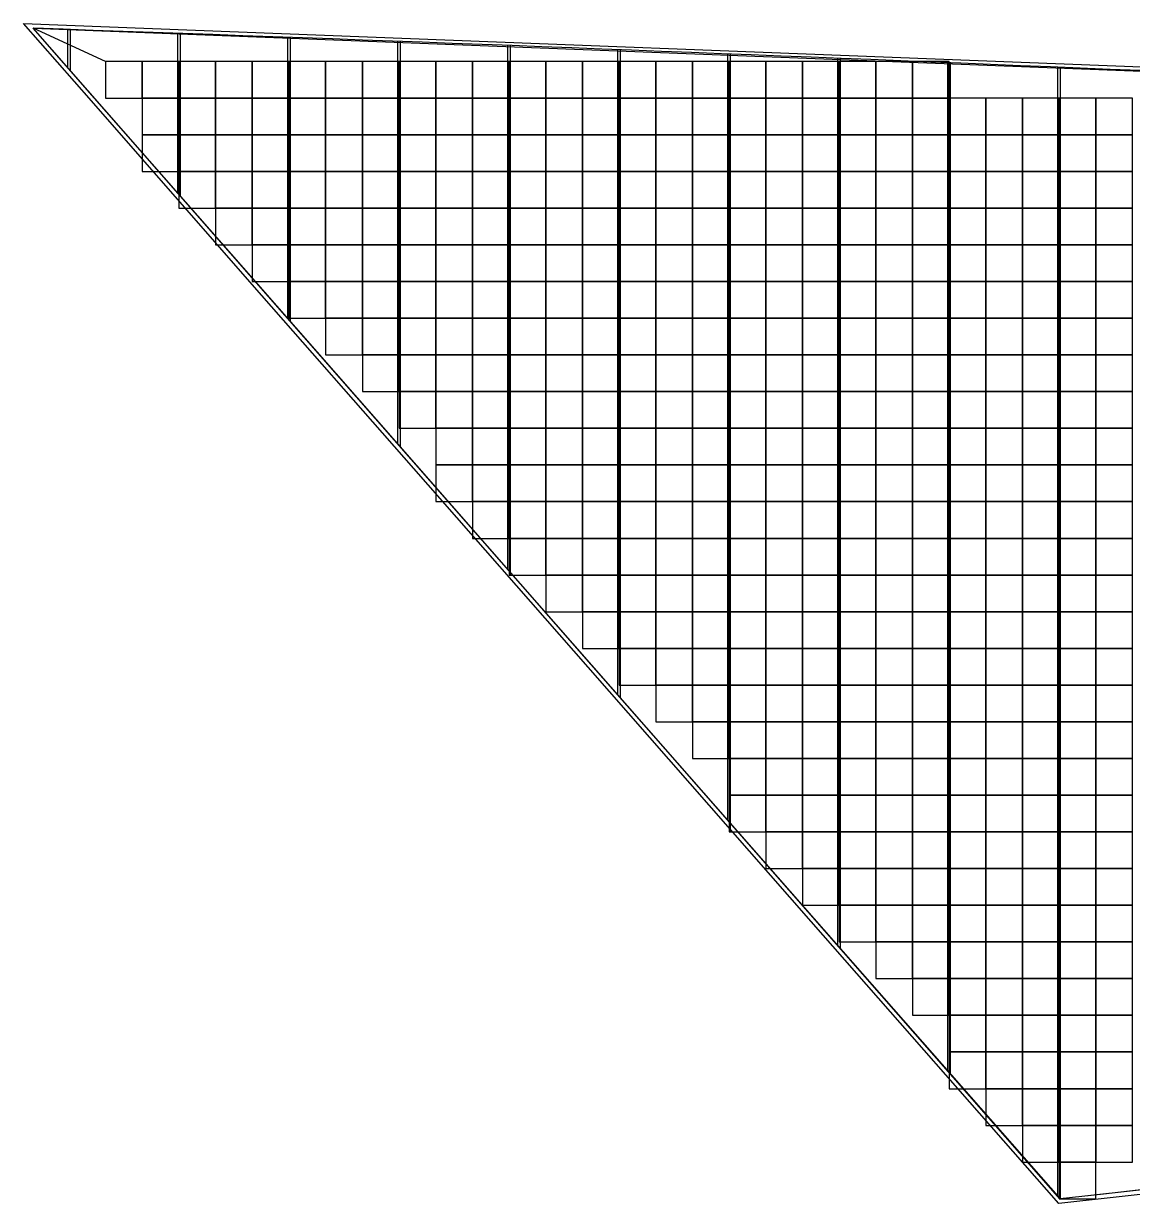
# Model space of a CAD drawing. Extents: x -31693 to 132909863, y -42052423 to 151957.
# Drawn here: x 10926 to 26045, y 106153 to 122231 of the extents above; entities that cross this region are included whole.
import ezdxf

# ---------------------------------------------------------------- set-up
doc = ezdxf.new("R2010")
doc.units = 0
doc.header["$LTSCALE"] = 1000
doc.header["$MEASUREMENT"] = 0
for name, color, linetype in [('500浮箱', 162, 'Continuous'), ('A-G-VISIBLE', 9, 'Continuous'), ('主龙骨', 4, 'Continuous'), ('边梁（14a槽钢', 3, 'Continuous')]:
    doc.layers.add(name, color=color, linetype=linetype)

# ---------------------------------------------------------------- blocks, each defined once
blk = doc.blocks.new('dasd')
at = {"layer": 'A-G-VISIBLE', "linetype": 'Continuous', "flags": 128}
blk.add_lwpolyline([(-132868.85, 42158.249), (-132882.852, 42174.205)], dxfattribs=at)
at = {"layer": 'A-G-VISIBLE', "linetype": 'Continuous'}
for centre, radius, start, end in [((-132956.57, 40049.815), 2125.668, 86.604438, 88.01257), ((-132810.855, 41649.249), 512.294, 92.25539, 96.50024)]:
    blk.add_arc(centre, radius, start, end, dxfattribs=at)

msp = doc.modelspace()

# ---------------------------------------------------------------- linework, layer by layer
at = {"layer": '500浮箱', "elevation": 2850}
msp.add_lwpolyline([(12045, 121716), (11059, 122168)], dxfattribs=at)
for points in [[(12045, 121216), (12545, 121216), (12545, 121716), (12045, 121716)], [(12545, 121216), (13045, 121216), (13045, 121716), (12545, 121716)], [(13045, 121216), (13545, 121216), (13545, 121716), (13045, 121716)], [(13545, 121216), (14045, 121216), (14045, 121716), (13545, 121716)], [(14045, 121216), (14545, 121216), (14545, 121716), (14045, 121716)], [(14545, 121216), (15045, 121216), (15045, 121716), (14545, 121716)], [(15045, 121216), (15545, 121216), (15545, 121716), (15045, 121716)], [(15545, 121216), (16045, 121216), (16045, 121716), (15545, 121716)], [(16045, 121216), (16545, 121216), (16545, 121716), (16045, 121716)], [(16545, 121216), (17045, 121216), (17045, 121716), (16545, 121716)], [(17045, 121216), (17545, 121216), (17545, 121716), (17045, 121716)], [(17545, 121216), (18045, 121216), (18045, 121716), (17545, 121716)], [(18045, 121216), (18545, 121216), (18545, 121716), (18045, 121716)], [(18545, 121216), (19045, 121216), (19045, 121716), (18545, 121716)], [(19045, 121216), (19545, 121216), (19545, 121716), (19045, 121716)], [(19545, 121216), (20045, 121216), (20045, 121716), (19545, 121716)], [(20045, 121216), (20545, 121216), (20545, 121716), (20045, 121716)], [(20545, 121216), (21045, 121216), (21045, 121716), (20545, 121716)], [(21045, 121216), (21545, 121216), (21545, 121716), (21045, 121716)], [(21545, 121216), (22045, 121216), (22045, 121716), (21545, 121716)], [(22045, 121216), (22545, 121216), (22545, 121716), (22045, 121716)], [(22545, 121216), (23045, 121216), (23045, 121716), (22545, 121716)], [(23045, 121216), (23545, 121216), (23545, 121716), (23045, 121716)], [(12545, 120716), (13045, 120716), (13045, 121216), (12545, 121216)], [(13045, 120716), (13545, 120716), (13545, 121216), (13045, 121216)], [(13545, 120716), (14045, 120716), (14045, 121216), (13545, 121216)], [(14045, 120716), (14545, 120716), (14545, 121216), (14045, 121216)], [(14545, 120716), (15045, 120716), (15045, 121216), (14545, 121216)], [(15045, 120716), (15545, 120716), (15545, 121216), (15045, 121216)], [(15545, 120716), (16045, 120716), (16045, 121216), (15545, 121216)], [(16045, 120716), (16545, 120716), (16545, 121216), (16045, 121216)], [(16545, 120716), (17045, 120716), (17045, 121216), (16545, 121216)], [(17045, 120716), (17545, 120716), (17545, 121216), (17045, 121216)], [(17545, 120716), (18045, 120716), (18045, 121216), (17545, 121216)], [(18045, 120716), (18545, 120716), (18545, 121216), (18045, 121216)], [(18545, 120716), (19045, 120716), (19045, 121216), (18545, 121216)], [(19045, 120716), (19545, 120716), (19545, 121216), (19045, 121216)], [(19545, 120716), (20045, 120716), (20045, 121216), (19545, 121216)], [(20045, 120716), (20545, 120716), (20545, 121216), (20045, 121216)], [(20545, 120716), (21045, 120716), (21045, 121216), (20545, 121216)], [(21045, 120716), (21545, 120716), (21545, 121216), (21045, 121216)], [(21545, 120716), (22045, 120716), (22045, 121216), (21545, 121216)], [(22045, 120716), (22545, 120716), (22545, 121216), (22045, 121216)], [(22545, 120716), (23045, 120716), (23045, 121216), (22545, 121216)], [(23045, 120716), (23545, 120716), (23545, 121216), (23045, 121216)], [(23545, 120716), (24045, 120716), (24045, 121216), (23545, 121216)], [(24045, 120716), (24545, 120716), (24545, 121216), (24045, 121216)], [(24545, 120716), (25045, 120716), (25045, 121216), (24545, 121216)], [(25045, 120716), (25545, 120716), (25545, 121216), (25045, 121216)], [(25545, 120716), (26045, 120716), (26045, 121216), (25545, 121216)], [(12545, 120216), (13045, 120216), (13045, 120716), (12545, 120716)], [(13045, 120216), (13545, 120216), (13545, 120716), (13045, 120716)], [(13545, 120216), (14045, 120216), (14045, 120716), (13545, 120716)], [(14045, 120216), (14545, 120216), (14545, 120716), (14045, 120716)], [(14545, 120216), (15045, 120216), (15045, 120716), (14545, 120716)], [(15045, 120216), (15545, 120216), (15545, 120716), (15045, 120716)], [(15545, 120216), (16045, 120216), (16045, 120716), (15545, 120716)], [(16045, 120216), (16545, 120216), (16545, 120716), (16045, 120716)], [(16545, 120216), (17045, 120216), (17045, 120716), (16545, 120716)], [(17045, 120216), (17545, 120216), (17545, 120716), (17045, 120716)], [(17545, 120216), (18045, 120216), (18045, 120716), (17545, 120716)], [(18045, 120216), (18545, 120216), (18545, 120716), (18045, 120716)], [(18545, 120216), (19045, 120216), (19045, 120716), (18545, 120716)], [(19045, 120216), (19545, 120216), (19545, 120716), (19045, 120716)], [(19545, 120216), (20045, 120216), (20045, 120716), (19545, 120716)], [(20045, 120216), (20545, 120216), (20545, 120716), (20045, 120716)], [(20545, 120216), (21045, 120216), (21045, 120716), (20545, 120716)], [(21045, 120216), (21545, 120216), (21545, 120716), (21045, 120716)], [(21545, 120216), (22045, 120216), (22045, 120716), (21545, 120716)], [(22045, 120216), (22545, 120216), (22545, 120716), (22045, 120716)], [(22545, 120216), (23045, 120216), (23045, 120716), (22545, 120716)], [(23045, 120216), (23545, 120216), (23545, 120716), (23045, 120716)], [(23545, 120216), (24045, 120216), (24045, 120716), (23545, 120716)], [(24045, 120216), (24545, 120216), (24545, 120716), (24045, 120716)], [(24545, 120216), (25045, 120216), (25045, 120716), (24545, 120716)], [(25045, 120216), (25545, 120216), (25545, 120716), (25045, 120716)], [(25545, 120216), (26045, 120216), (26045, 120716), (25545, 120716)], [(13045, 119716), (13545, 119716), (13545, 120216), (13045, 120216)], [(13545, 119716), (14045, 119716), (14045, 120216), (13545, 120216)], [(14045, 119716), (14545, 119716), (14545, 120216), (14045, 120216)], [(14545, 119716), (15045, 119716), (15045, 120216), (14545, 120216)], [(15045, 119716), (15545, 119716), (15545, 120216), (15045, 120216)], [(15545, 119716), (16045, 119716), (16045, 120216), (15545, 120216)], [(16045, 119716), (16545, 119716), (16545, 120216), (16045, 120216)], [(16545, 119716), (17045, 119716), (17045, 120216), (16545, 120216)], [(17045, 119716), (17545, 119716), (17545, 120216), (17045, 120216)], [(17545, 119716), (18045, 119716), (18045, 120216), (17545, 120216)], [(18045, 119716), (18545, 119716), (18545, 120216), (18045, 120216)], [(18545, 119716), (19045, 119716), (19045, 120216), (18545, 120216)], [(19045, 119716), (19545, 119716), (19545, 120216), (19045, 120216)], [(19545, 119716), (20045, 119716), (20045, 120216), (19545, 120216)], [(20045, 119716), (20545, 119716), (20545, 120216), (20045, 120216)], [(20545, 119716), (21045, 119716), (21045, 120216), (20545, 120216)], [(21045, 119716), (21545, 119716), (21545, 120216), (21045, 120216)], [(21545, 119716), (22045, 119716), (22045, 120216), (21545, 120216)], [(22045, 119716), (22545, 119716), (22545, 120216), (22045, 120216)], [(22545, 119716), (23045, 119716), (23045, 120216), (22545, 120216)], [(23045, 119716), (23545, 119716), (23545, 120216), (23045, 120216)], [(23545, 119716), (24045, 119716), (24045, 120216), (23545, 120216)], [(24045, 119716), (24545, 119716), (24545, 120216), (24045, 120216)], [(24545, 119716), (25045, 119716), (25045, 120216), (24545, 120216)], [(25045, 119716), (25545, 119716), (25545, 120216), (25045, 120216)], [(25545, 119716), (26045, 119716), (26045, 120216), (25545, 120216)], [(13545, 119216), (14045, 119216), (14045, 119716), (13545, 119716)], [(14045, 119216), (14545, 119216), (14545, 119716), (14045, 119716)], [(14545, 119216), (15045, 119216), (15045, 119716), (14545, 119716)], [(15045, 119216), (15545, 119216), (15545, 119716), (15045, 119716)], [(15545, 119216), (16045, 119216), (16045, 119716), (15545, 119716)], [(16045, 119216), (16545, 119216), (16545, 119716), (16045, 119716)], [(16545, 119216), (17045, 119216), (17045, 119716), (16545, 119716)], [(17045, 119216), (17545, 119216), (17545, 119716), (17045, 119716)], [(17545, 119216), (18045, 119216), (18045, 119716), (17545, 119716)], [(18045, 119216), (18545, 119216), (18545, 119716), (18045, 119716)], [(18545, 119216), (19045, 119216), (19045, 119716), (18545, 119716)], [(19045, 119216), (19545, 119216), (19545, 119716), (19045, 119716)], [(19545, 119216), (20045, 119216), (20045, 119716), (19545, 119716)], [(20045, 119216), (20545, 119216), (20545, 119716), (20045, 119716)], [(20545, 119216), (21045, 119216), (21045, 119716), (20545, 119716)], [(21045, 119216), (21545, 119216), (21545, 119716), (21045, 119716)], [(21545, 119216), (22045, 119216), (22045, 119716), (21545, 119716)], [(22045, 119216), (22545, 119216), (22545, 119716), (22045, 119716)], [(22545, 119216), (23045, 119216), (23045, 119716), (22545, 119716)], [(23045, 119216), (23545, 119216), (23545, 119716), (23045, 119716)], [(23545, 119216), (24045, 119216), (24045, 119716), (23545, 119716)], [(24045, 119216), (24545, 119216), (24545, 119716), (24045, 119716)], [(24545, 119216), (25045, 119216), (25045, 119716), (24545, 119716)], [(25045, 119216), (25545, 119216), (25545, 119716), (25045, 119716)], [(25545, 119216), (26045, 119216), (26045, 119716), (25545, 119716)], [(14045, 118716), (14545, 118716), (14545, 119216), (14045, 119216)], [(14545, 118716), (15045, 118716), (15045, 119216), (14545, 119216)], [(15045, 118716), (15545, 118716), (15545, 119216), (15045, 119216)], [(15545, 118716), (16045, 118716), (16045, 119216), (15545, 119216)], [(16045, 118716), (16545, 118716), (16545, 119216), (16045, 119216)], [(16545, 118716), (17045, 118716), (17045, 119216), (16545, 119216)], [(17045, 118716), (17545, 118716), (17545, 119216), (17045, 119216)], [(17545, 118716), (18045, 118716), (18045, 119216), (17545, 119216)], [(18045, 118716), (18545, 118716), (18545, 119216), (18045, 119216)], [(18545, 118716), (19045, 118716), (19045, 119216), (18545, 119216)], [(19045, 118716), (19545, 118716), (19545, 119216), (19045, 119216)], [(19545, 118716), (20045, 118716), (20045, 119216), (19545, 119216)], [(20045, 118716), (20545, 118716), (20545, 119216), (20045, 119216)], [(20545, 118716), (21045, 118716), (21045, 119216), (20545, 119216)], [(21045, 118716), (21545, 118716), (21545, 119216), (21045, 119216)], [(21545, 118716), (22045, 118716), (22045, 119216), (21545, 119216)], [(22045, 118716), (22545, 118716), (22545, 119216), (22045, 119216)], [(22545, 118716), (23045, 118716), (23045, 119216), (22545, 119216)], [(23045, 118716), (23545, 118716), (23545, 119216), (23045, 119216)], [(23545, 118716), (24045, 118716), (24045, 119216), (23545, 119216)], [(24045, 118716), (24545, 118716), (24545, 119216), (24045, 119216)], [(24545, 118716), (25045, 118716), (25045, 119216), (24545, 119216)], [(25045, 118716), (25545, 118716), (25545, 119216), (25045, 119216)], [(25545, 118716), (26045, 118716), (26045, 119216), (25545, 119216)], [(14545, 118216), (15045, 118216), (15045, 118716), (14545, 118716)], [(15045, 118216), (15545, 118216), (15545, 118716), (15045, 118716)], [(15545, 118216), (16045, 118216), (16045, 118716), (15545, 118716)], [(16045, 118216), (16545, 118216), (16545, 118716), (16045, 118716)], [(16545, 118216), (17045, 118216), (17045, 118716), (16545, 118716)], [(17045, 118216), (17545, 118216), (17545, 118716), (17045, 118716)], [(17545, 118216), (18045, 118216), (18045, 118716), (17545, 118716)], [(18045, 118216), (18545, 118216), (18545, 118716), (18045, 118716)], [(18545, 118216), (19045, 118216), (19045, 118716), (18545, 118716)], [(19045, 118216), (19545, 118216), (19545, 118716), (19045, 118716)], [(19545, 118216), (20045, 118216), (20045, 118716), (19545, 118716)], [(20045, 118216), (20545, 118216), (20545, 118716), (20045, 118716)], [(20545, 118216), (21045, 118216), (21045, 118716), (20545, 118716)], [(21045, 118216), (21545, 118216), (21545, 118716), (21045, 118716)], [(21545, 118216), (22045, 118216), (22045, 118716), (21545, 118716)], [(22045, 118216), (22545, 118216), (22545, 118716), (22045, 118716)], [(22545, 118216), (23045, 118216), (23045, 118716), (22545, 118716)], [(23045, 118216), (23545, 118216), (23545, 118716), (23045, 118716)], [(23545, 118216), (24045, 118216), (24045, 118716), (23545, 118716)], [(24045, 118216), (24545, 118216), (24545, 118716), (24045, 118716)], [(24545, 118216), (25045, 118216), (25045, 118716), (24545, 118716)], [(25045, 118216), (25545, 118216), (25545, 118716), (25045, 118716)], [(25545, 118216), (26045, 118216), (26045, 118716), (25545, 118716)], [(15045, 117716), (15545, 117716), (15545, 118216), (15045, 118216)], [(15545, 117716), (16045, 117716), (16045, 118216), (15545, 118216)], [(16045, 117716), (16545, 117716), (16545, 118216), (16045, 118216)], [(16545, 117716), (17045, 117716), (17045, 118216), (16545, 118216)], [(17045, 117716), (17545, 117716), (17545, 118216), (17045, 118216)], [(17545, 117716), (18045, 117716), (18045, 118216), (17545, 118216)], [(18045, 117716), (18545, 117716), (18545, 118216), (18045, 118216)], [(18545, 117716), (19045, 117716), (19045, 118216), (18545, 118216)], [(19045, 117716), (19545, 117716), (19545, 118216), (19045, 118216)], [(19545, 117716), (20045, 117716), (20045, 118216), (19545, 118216)], [(20045, 117716), (20545, 117716), (20545, 118216), (20045, 118216)], [(20545, 117716), (21045, 117716), (21045, 118216), (20545, 118216)], [(21045, 117716), (21545, 117716), (21545, 118216), (21045, 118216)], [(21545, 117716), (22045, 117716), (22045, 118216), (21545, 118216)], [(22045, 117716), (22545, 117716), (22545, 118216), (22045, 118216)], [(22545, 117716), (23045, 117716), (23045, 118216), (22545, 118216)], [(23045, 117716), (23545, 117716), (23545, 118216), (23045, 118216)], [(23545, 117716), (24045, 117716), (24045, 118216), (23545, 118216)], [(24045, 117716), (24545, 117716), (24545, 118216), (24045, 118216)], [(24545, 117716), (25045, 117716), (25045, 118216), (24545, 118216)], [(25045, 117716), (25545, 117716), (25545, 118216), (25045, 118216)], [(25545, 117716), (26045, 117716), (26045, 118216), (25545, 118216)], [(15545, 117216), (16045, 117216), (16045, 117716), (15545, 117716)], [(16045, 117216), (16545, 117216), (16545, 117716), (16045, 117716)], [(16545, 117216), (17045, 117216), (17045, 117716), (16545, 117716)], [(17045, 117216), (17545, 117216), (17545, 117716), (17045, 117716)], [(17545, 117216), (18045, 117216), (18045, 117716), (17545, 117716)], [(18045, 117216), (18545, 117216), (18545, 117716), (18045, 117716)], [(18545, 117216), (19045, 117216), (19045, 117716), (18545, 117716)], [(19045, 117216), (19545, 117216), (19545, 117716), (19045, 117716)], [(19545, 117216), (20045, 117216), (20045, 117716), (19545, 117716)], [(20045, 117216), (20545, 117216), (20545, 117716), (20045, 117716)], [(20545, 117216), (21045, 117216), (21045, 117716), (20545, 117716)], [(21045, 117216), (21545, 117216), (21545, 117716), (21045, 117716)], [(21545, 117216), (22045, 117216), (22045, 117716), (21545, 117716)], [(22045, 117216), (22545, 117216), (22545, 117716), (22045, 117716)], [(22545, 117216), (23045, 117216), (23045, 117716), (22545, 117716)], [(23045, 117216), (23545, 117216), (23545, 117716), (23045, 117716)], [(23545, 117216), (24045, 117216), (24045, 117716), (23545, 117716)], [(24045, 117216), (24545, 117216), (24545, 117716), (24045, 117716)], [(24545, 117216), (25045, 117216), (25045, 117716), (24545, 117716)], [(25045, 117216), (25545, 117216), (25545, 117716), (25045, 117716)], [(25545, 117216), (26045, 117216), (26045, 117716), (25545, 117716)], [(16045, 116716), (16545, 116716), (16545, 117216), (16045, 117216)], [(16545, 116716), (17045, 116716), (17045, 117216), (16545, 117216)], [(17045, 116716), (17545, 116716), (17545, 117216), (17045, 117216)], [(17545, 116716), (18045, 116716), (18045, 117216), (17545, 117216)], [(18045, 116716), (18545, 116716), (18545, 117216), (18045, 117216)], [(18545, 116716), (19045, 116716), (19045, 117216), (18545, 117216)], [(19045, 116716), (19545, 116716), (19545, 117216), (19045, 117216)], [(19545, 116716), (20045, 116716), (20045, 117216), (19545, 117216)], [(20045, 116716), (20545, 116716), (20545, 117216), (20045, 117216)], [(20545, 116716), (21045, 116716), (21045, 117216), (20545, 117216)], [(21045, 116716), (21545, 116716), (21545, 117216), (21045, 117216)], [(21545, 116716), (22045, 116716), (22045, 117216), (21545, 117216)], [(22045, 116716), (22545, 116716), (22545, 117216), (22045, 117216)], [(22545, 116716), (23045, 116716), (23045, 117216), (22545, 117216)], [(23045, 116716), (23545, 116716), (23545, 117216), (23045, 117216)], [(23545, 116716), (24045, 116716), (24045, 117216), (23545, 117216)], [(24045, 116716), (24545, 116716), (24545, 117216), (24045, 117216)], [(24545, 116716), (25045, 116716), (25045, 117216), (24545, 117216)], [(25045, 116716), (25545, 116716), (25545, 117216), (25045, 117216)], [(25545, 116716), (26045, 116716), (26045, 117216), (25545, 117216)], [(16545, 116216), (17045, 116216), (17045, 116716), (16545, 116716)], [(17045, 116216), (17545, 116216), (17545, 116716), (17045, 116716)], [(17545, 116216), (18045, 116216), (18045, 116716), (17545, 116716)], [(18045, 116216), (18545, 116216), (18545, 116716), (18045, 116716)], [(18545, 116216), (19045, 116216), (19045, 116716), (18545, 116716)], [(19045, 116216), (19545, 116216), (19545, 116716), (19045, 116716)], [(19545, 116216), (20045, 116216), (20045, 116716), (19545, 116716)], [(20045, 116216), (20545, 116216), (20545, 116716), (20045, 116716)], [(20545, 116216), (21045, 116216), (21045, 116716), (20545, 116716)], [(21045, 116216), (21545, 116216), (21545, 116716), (21045, 116716)], [(21545, 116216), (22045, 116216), (22045, 116716), (21545, 116716)], [(22045, 116216), (22545, 116216), (22545, 116716), (22045, 116716)], [(22545, 116216), (23045, 116216), (23045, 116716), (22545, 116716)], [(23045, 116216), (23545, 116216), (23545, 116716), (23045, 116716)], [(23545, 116216), (24045, 116216), (24045, 116716), (23545, 116716)], [(24045, 116216), (24545, 116216), (24545, 116716), (24045, 116716)], [(24545, 116216), (25045, 116216), (25045, 116716), (24545, 116716)], [(25045, 116216), (25545, 116216), (25545, 116716), (25045, 116716)], [(25545, 116216), (26045, 116216), (26045, 116716), (25545, 116716)], [(16545, 115716), (17045, 115716), (17045, 116216), (16545, 116216)], [(17045, 115716), (17545, 115716), (17545, 116216), (17045, 116216)], [(17545, 115716), (18045, 115716), (18045, 116216), (17545, 116216)], [(18045, 115716), (18545, 115716), (18545, 116216), (18045, 116216)], [(18545, 115716), (19045, 115716), (19045, 116216), (18545, 116216)], [(19045, 115716), (19545, 115716), (19545, 116216), (19045, 116216)], [(19545, 115716), (20045, 115716), (20045, 116216), (19545, 116216)], [(20045, 115716), (20545, 115716), (20545, 116216), (20045, 116216)], [(20545, 115716), (21045, 115716), (21045, 116216), (20545, 116216)], [(21045, 115716), (21545, 115716), (21545, 116216), (21045, 116216)], [(21545, 115716), (22045, 115716), (22045, 116216), (21545, 116216)], [(22045, 115716), (22545, 115716), (22545, 116216), (22045, 116216)], [(22545, 115716), (23045, 115716), (23045, 116216), (22545, 116216)], [(23045, 115716), (23545, 115716), (23545, 116216), (23045, 116216)], [(23545, 115716), (24045, 115716), (24045, 116216), (23545, 116216)], [(24045, 115716), (24545, 115716), (24545, 116216), (24045, 116216)], [(24545, 115716), (25045, 115716), (25045, 116216), (24545, 116216)], [(25045, 115716), (25545, 115716), (25545, 116216), (25045, 116216)], [(25545, 115716), (26045, 115716), (26045, 116216), (25545, 116216)], [(17045, 115216), (17545, 115216), (17545, 115716), (17045, 115716)], [(17545, 115216), (18045, 115216), (18045, 115716), (17545, 115716)], [(18045, 115216), (18545, 115216), (18545, 115716), (18045, 115716)], [(18545, 115216), (19045, 115216), (19045, 115716), (18545, 115716)], [(19045, 115216), (19545, 115216), (19545, 115716), (19045, 115716)], [(19545, 115216), (20045, 115216), (20045, 115716), (19545, 115716)], [(20045, 115216), (20545, 115216), (20545, 115716), (20045, 115716)], [(20545, 115216), (21045, 115216), (21045, 115716), (20545, 115716)], [(21045, 115216), (21545, 115216), (21545, 115716), (21045, 115716)], [(21545, 115216), (22045, 115216), (22045, 115716), (21545, 115716)], [(22045, 115216), (22545, 115216), (22545, 115716), (22045, 115716)], [(22545, 115216), (23045, 115216), (23045, 115716), (22545, 115716)], [(23045, 115216), (23545, 115216), (23545, 115716), (23045, 115716)], [(23545, 115216), (24045, 115216), (24045, 115716), (23545, 115716)], [(24045, 115216), (24545, 115216), (24545, 115716), (24045, 115716)], [(24545, 115216), (25045, 115216), (25045, 115716), (24545, 115716)], [(25045, 115216), (25545, 115216), (25545, 115716), (25045, 115716)], [(25545, 115216), (26045, 115216), (26045, 115716), (25545, 115716)], [(17545, 114716), (18045, 114716), (18045, 115216), (17545, 115216)], [(18045, 114716), (18545, 114716), (18545, 115216), (18045, 115216)], [(18545, 114716), (19045, 114716), (19045, 115216), (18545, 115216)], [(19045, 114716), (19545, 114716), (19545, 115216), (19045, 115216)], [(19545, 114716), (20045, 114716), (20045, 115216), (19545, 115216)], [(20045, 114716), (20545, 114716), (20545, 115216), (20045, 115216)], [(20545, 114716), (21045, 114716), (21045, 115216), (20545, 115216)], [(21045, 114716), (21545, 114716), (21545, 115216), (21045, 115216)], [(21545, 114716), (22045, 114716), (22045, 115216), (21545, 115216)], [(22045, 114716), (22545, 114716), (22545, 115216), (22045, 115216)], [(22545, 114716), (23045, 114716), (23045, 115216), (22545, 115216)], [(23045, 114716), (23545, 114716), (23545, 115216), (23045, 115216)], [(23545, 114716), (24045, 114716), (24045, 115216), (23545, 115216)], [(24045, 114716), (24545, 114716), (24545, 115216), (24045, 115216)], [(24545, 114716), (25045, 114716), (25045, 115216), (24545, 115216)], [(25045, 114716), (25545, 114716), (25545, 115216), (25045, 115216)], [(25545, 114716), (26045, 114716), (26045, 115216), (25545, 115216)], [(18045, 114216), (18545, 114216), (18545, 114716), (18045, 114716)], [(18545, 114216), (19045, 114216), (19045, 114716), (18545, 114716)], [(19045, 114216), (19545, 114216), (19545, 114716), (19045, 114716)], [(19545, 114216), (20045, 114216), (20045, 114716), (19545, 114716)], [(20045, 114216), (20545, 114216), (20545, 114716), (20045, 114716)], [(20545, 114216), (21045, 114216), (21045, 114716), (20545, 114716)], [(21045, 114216), (21545, 114216), (21545, 114716), (21045, 114716)], [(21545, 114216), (22045, 114216), (22045, 114716), (21545, 114716)], [(22045, 114216), (22545, 114216), (22545, 114716), (22045, 114716)], [(22545, 114216), (23045, 114216), (23045, 114716), (22545, 114716)], [(23045, 114216), (23545, 114216), (23545, 114716), (23045, 114716)], [(23545, 114216), (24045, 114216), (24045, 114716), (23545, 114716)], [(24045, 114216), (24545, 114216), (24545, 114716), (24045, 114716)], [(24545, 114216), (25045, 114216), (25045, 114716), (24545, 114716)], [(25045, 114216), (25545, 114216), (25545, 114716), (25045, 114716)], [(25545, 114216), (26045, 114216), (26045, 114716), (25545, 114716)], [(18545, 113716), (19045, 113716), (19045, 114216), (18545, 114216)], [(19045, 113716), (19545, 113716), (19545, 114216), (19045, 114216)], [(19545, 113716), (20045, 113716), (20045, 114216), (19545, 114216)], [(20045, 113716), (20545, 113716), (20545, 114216), (20045, 114216)], [(20545, 113716), (21045, 113716), (21045, 114216), (20545, 114216)], [(21045, 113716), (21545, 113716), (21545, 114216), (21045, 114216)], [(21545, 113716), (22045, 113716), (22045, 114216), (21545, 114216)], [(22045, 113716), (22545, 113716), (22545, 114216), (22045, 114216)], [(22545, 113716), (23045, 113716), (23045, 114216), (22545, 114216)], [(23045, 113716), (23545, 113716), (23545, 114216), (23045, 114216)], [(23545, 113716), (24045, 113716), (24045, 114216), (23545, 114216)], [(24045, 113716), (24545, 113716), (24545, 114216), (24045, 114216)], [(24545, 113716), (25045, 113716), (25045, 114216), (24545, 114216)], [(25045, 113716), (25545, 113716), (25545, 114216), (25045, 114216)], [(25545, 113716), (26045, 113716), (26045, 114216), (25545, 114216)], [(19045, 113216), (19545, 113216), (19545, 113716), (19045, 113716)], [(19545, 113216), (20045, 113216), (20045, 113716), (19545, 113716)], [(20045, 113216), (20545, 113216), (20545, 113716), (20045, 113716)], [(20545, 113216), (21045, 113216), (21045, 113716), (20545, 113716)], [(21045, 113216), (21545, 113216), (21545, 113716), (21045, 113716)], [(21545, 113216), (22045, 113216), (22045, 113716), (21545, 113716)], [(22045, 113216), (22545, 113216), (22545, 113716), (22045, 113716)], [(22545, 113216), (23045, 113216), (23045, 113716), (22545, 113716)], [(23045, 113216), (23545, 113216), (23545, 113716), (23045, 113716)], [(23545, 113216), (24045, 113216), (24045, 113716), (23545, 113716)], [(24045, 113216), (24545, 113216), (24545, 113716), (24045, 113716)], [(24545, 113216), (25045, 113216), (25045, 113716), (24545, 113716)], [(25045, 113216), (25545, 113216), (25545, 113716), (25045, 113716)], [(25545, 113216), (26045, 113216), (26045, 113716), (25545, 113716)], [(19545, 112716), (20045, 112716), (20045, 113216), (19545, 113216)], [(20045, 112716), (20545, 112716), (20545, 113216), (20045, 113216)], [(20545, 112716), (21045, 112716), (21045, 113216), (20545, 113216)], [(21045, 112716), (21545, 112716), (21545, 113216), (21045, 113216)], [(21545, 112716), (22045, 112716), (22045, 113216), (21545, 113216)], [(22045, 112716), (22545, 112716), (22545, 113216), (22045, 113216)], [(22545, 112716), (23045, 112716), (23045, 113216), (22545, 113216)], [(23045, 112716), (23545, 112716), (23545, 113216), (23045, 113216)], [(23545, 112716), (24045, 112716), (24045, 113216), (23545, 113216)], [(24045, 112716), (24545, 112716), (24545, 113216), (24045, 113216)], [(24545, 112716), (25045, 112716), (25045, 113216), (24545, 113216)], [(25045, 112716), (25545, 112716), (25545, 113216), (25045, 113216)], [(25545, 112716), (26045, 112716), (26045, 113216), (25545, 113216)], [(20045, 112216), (20545, 112216), (20545, 112716), (20045, 112716)], [(20545, 112216), (21045, 112216), (21045, 112716), (20545, 112716)], [(21045, 112216), (21545, 112216), (21545, 112716), (21045, 112716)], [(21545, 112216), (22045, 112216), (22045, 112716), (21545, 112716)], [(22045, 112216), (22545, 112216), (22545, 112716), (22045, 112716)], [(22545, 112216), (23045, 112216), (23045, 112716), (22545, 112716)], [(23045, 112216), (23545, 112216), (23545, 112716), (23045, 112716)], [(23545, 112216), (24045, 112216), (24045, 112716), (23545, 112716)], [(24045, 112216), (24545, 112216), (24545, 112716), (24045, 112716)], [(24545, 112216), (25045, 112216), (25045, 112716), (24545, 112716)], [(25045, 112216), (25545, 112216), (25545, 112716), (25045, 112716)], [(25545, 112216), (26045, 112216), (26045, 112716), (25545, 112716)], [(20545, 111716), (21045, 111716), (21045, 112216), (20545, 112216)], [(21045, 111716), (21545, 111716), (21545, 112216), (21045, 112216)], [(21545, 111716), (22045, 111716), (22045, 112216), (21545, 112216)], [(22045, 111716), (22545, 111716), (22545, 112216), (22045, 112216)], [(22545, 111716), (23045, 111716), (23045, 112216), (22545, 112216)], [(23045, 111716), (23545, 111716), (23545, 112216), (23045, 112216)], [(23545, 111716), (24045, 111716), (24045, 112216), (23545, 112216)], [(24045, 111716), (24545, 111716), (24545, 112216), (24045, 112216)], [(24545, 111716), (25045, 111716), (25045, 112216), (24545, 112216)], [(25045, 111716), (25545, 111716), (25545, 112216), (25045, 112216)], [(25545, 111716), (26045, 111716), (26045, 112216), (25545, 112216)], [(20545, 111216), (21045, 111216), (21045, 111716), (20545, 111716)], [(21045, 111216), (21545, 111216), (21545, 111716), (21045, 111716)], [(21545, 111216), (22045, 111216), (22045, 111716), (21545, 111716)], [(22045, 111216), (22545, 111216), (22545, 111716), (22045, 111716)], [(22545, 111216), (23045, 111216), (23045, 111716), (22545, 111716)], [(23045, 111216), (23545, 111216), (23545, 111716), (23045, 111716)], [(23545, 111216), (24045, 111216), (24045, 111716), (23545, 111716)], [(24045, 111216), (24545, 111216), (24545, 111716), (24045, 111716)], [(24545, 111216), (25045, 111216), (25045, 111716), (24545, 111716)], [(25045, 111216), (25545, 111216), (25545, 111716), (25045, 111716)], [(25545, 111216), (26045, 111216), (26045, 111716), (25545, 111716)], [(21045, 110716), (21545, 110716), (21545, 111216), (21045, 111216)], [(21545, 110716), (22045, 110716), (22045, 111216), (21545, 111216)], [(22045, 110716), (22545, 110716), (22545, 111216), (22045, 111216)], [(22545, 110716), (23045, 110716), (23045, 111216), (22545, 111216)], [(23045, 110716), (23545, 110716), (23545, 111216), (23045, 111216)], [(23545, 110716), (24045, 110716), (24045, 111216), (23545, 111216)], [(24045, 110716), (24545, 110716), (24545, 111216), (24045, 111216)], [(24545, 110716), (25045, 110716), (25045, 111216), (24545, 111216)], [(25045, 110716), (25545, 110716), (25545, 111216), (25045, 111216)], [(25545, 110716), (26045, 110716), (26045, 111216), (25545, 111216)], [(21545, 110216), (22045, 110216), (22045, 110716), (21545, 110716)], [(22045, 110216), (22545, 110216), (22545, 110716), (22045, 110716)], [(22545, 110216), (23045, 110216), (23045, 110716), (22545, 110716)], [(23045, 110216), (23545, 110216), (23545, 110716), (23045, 110716)], [(23545, 110216), (24045, 110216), (24045, 110716), (23545, 110716)], [(24045, 110216), (24545, 110216), (24545, 110716), (24045, 110716)], [(24545, 110216), (25045, 110216), (25045, 110716), (24545, 110716)], [(25045, 110216), (25545, 110216), (25545, 110716), (25045, 110716)], [(25545, 110216), (26045, 110216), (26045, 110716), (25545, 110716)], [(22045, 109716), (22545, 109716), (22545, 110216), (22045, 110216)], [(22545, 109716), (23045, 109716), (23045, 110216), (22545, 110216)], [(23045, 109716), (23545, 109716), (23545, 110216), (23045, 110216)], [(23545, 109716), (24045, 109716), (24045, 110216), (23545, 110216)], [(24045, 109716), (24545, 109716), (24545, 110216), (24045, 110216)], [(24545, 109716), (25045, 109716), (25045, 110216), (24545, 110216)], [(25045, 109716), (25545, 109716), (25545, 110216), (25045, 110216)], [(25545, 109716), (26045, 109716), (26045, 110216), (25545, 110216)], [(22545, 109216), (23045, 109216), (23045, 109716), (22545, 109716)], [(23045, 109216), (23545, 109216), (23545, 109716), (23045, 109716)], [(23545, 109216), (24045, 109216), (24045, 109716), (23545, 109716)], [(24045, 109216), (24545, 109216), (24545, 109716), (24045, 109716)], [(24545, 109216), (25045, 109216), (25045, 109716), (24545, 109716)], [(25045, 109216), (25545, 109216), (25545, 109716), (25045, 109716)], [(25545, 109216), (26045, 109216), (26045, 109716), (25545, 109716)], [(23045, 108716), (23545, 108716), (23545, 109216), (23045, 109216)], [(23545, 108716), (24045, 108716), (24045, 109216), (23545, 109216)], [(24045, 108716), (24545, 108716), (24545, 109216), (24045, 109216)], [(24545, 108716), (25045, 108716), (25045, 109216), (24545, 109216)], [(25045, 108716), (25545, 108716), (25545, 109216), (25045, 109216)], [(25545, 108716), (26045, 108716), (26045, 109216), (25545, 109216)], [(23545, 108216), (24045, 108216), (24045, 108716), (23545, 108716)], [(24045, 108216), (24545, 108216), (24545, 108716), (24045, 108716)], [(24545, 108216), (25045, 108216), (25045, 108716), (24545, 108716)], [(25045, 108216), (25545, 108216), (25545, 108716), (25045, 108716)], [(25545, 108216), (26045, 108216), (26045, 108716), (25545, 108716)], [(23545, 107716), (24045, 107716), (24045, 108216), (23545, 108216)], [(24045, 107716), (24545, 107716), (24545, 108216), (24045, 108216)], [(24545, 107716), (25045, 107716), (25045, 108216), (24545, 108216)], [(25045, 107716), (25545, 107716), (25545, 108216), (25045, 108216)], [(25545, 107716), (26045, 107716), (26045, 108216), (25545, 108216)], [(24045, 107216), (24545, 107216), (24545, 107716), (24045, 107716)], [(24545, 107216), (25045, 107216), (25045, 107716), (24545, 107716)], [(25045, 107216), (25545, 107216), (25545, 107716), (25045, 107716)], [(25545, 107216), (26045, 107216), (26045, 107716), (25545, 107716)], [(24545, 106716), (25045, 106716), (25045, 107216), (24545, 107216)], [(25045, 106716), (25545, 106716), (25545, 107216), (25045, 107216)], [(25545, 106716), (26045, 106716), (26045, 107216), (25545, 107216)], [(25045, 106216), (25545, 106216), (25545, 106716), (25045, 106716)]]:
    msp.add_lwpolyline(points, close=True, dxfattribs=at)
at = {"layer": '主龙骨', "elevation": 2850}
for points in [[(11523, 122152), (11523, 121639)], [(11566, 121590), (11566, 122150)], [(13023, 122099), (13023, 119930)], [(13066, 119881), (13066, 122097)], [(14523, 122045), (14523, 118220)], [(14566, 118171), (14566, 122043)], [(16023, 121990), (16023, 116511)], [(16066, 116462), (16066, 121988)], [(17523, 121934), (17523, 114802)], [(17566, 114716), (17566, 121932)], [(19023, 121877), (19023, 113092)], [(19066, 113043), (19066, 121875)], [(20523, 121818), (20523, 111383)], [(20566, 111216), (20566, 121817)], [(22023, 121759), (22023, 109674)], [(22066, 109625), (22066, 121757)], [(23523, 121716), (23523, 107964)], [(23566, 107915), (23566, 121697)], [(25023, 121637), (25023, 106255)], [(25066, 106213), (25066, 121636)]]:
    msp.add_lwpolyline(points, dxfattribs=at)
at = {"layer": '边梁（14a槽钢', "elevation": 2850}
for points in [[(60120, 108934), (54155, 108632), (50527, 108414), (47570, 108218), (43349, 107907), (40650, 107690), (35667, 107251), (31453, 106842), (28705, 106557), (25043, 106153), (21663, 109996), (18622, 113461), (16246, 116169), (14045, 118677), (11851, 121177), (10926, 122231), (28046, 121569), (31670, 121411), (42015, 120926), (50546, 120488), (58048, 120075)], [(60117, 108992), (54152, 108690), (50523, 108472), (47566, 108275), (43345, 107965), (40645, 107748), (35662, 107309), (31447, 106900), (28699, 106614), (25066, 106213), (21707, 110034), (18666, 113499), (16290, 116207), (14088, 118716), (11895, 121216), (11059, 122168), (28044, 121511), (31668, 121353), (42012, 120868), (50543, 120430), (58044, 120017)]]:
    msp.add_lwpolyline(points, dxfattribs=at)

# ---------------------------------------------------------------- block references
at = {"xscale": 1000, "yscale": 1000, "zscale": 1000}
msp.add_blockref('dasd', (132893911, -42052037, 2850), dxfattribs=at)

doc.saveas('drawing.dxf')
